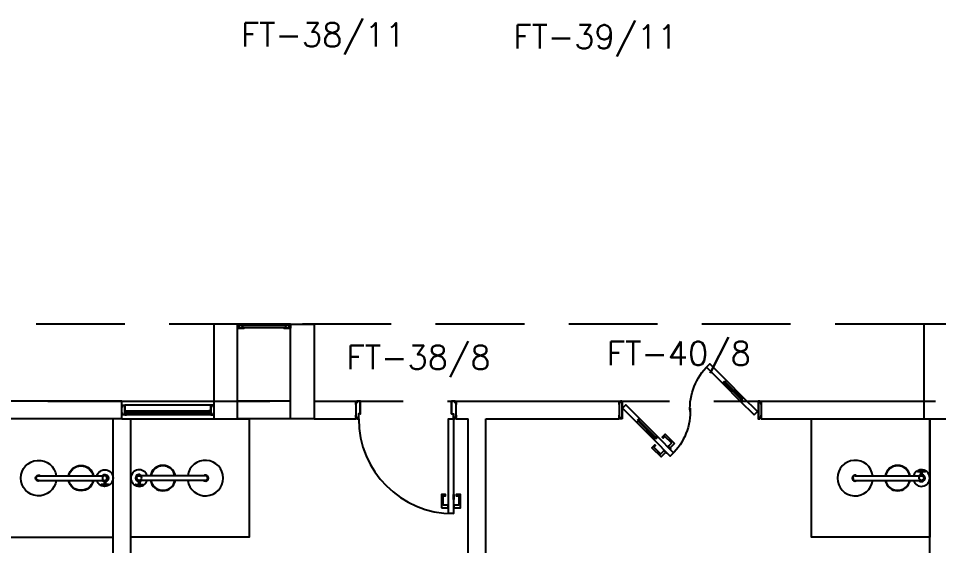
# Model space of a CAD drawing. Header units: millimetres. Extents: x 2128 to 2646, y 1972 to 2207.
# Drawn here: x 2332.96 to 2340.74, y 2107.17 to 2111.62 of the extents above; entities that cross this region are included whole.
import ezdxf

# ---------------------------------------------------------------- set-up
doc = ezdxf.new("R2010")
doc.units = ezdxf.units.MM
doc.linetypes.add('HIDDEN', pattern=[0.375, 0.25, -0.125])
for name, color, linetype in [('A-WC', 2, 'Continuous'), ('AR-ALV', 2, 'Continuous'), ('AR-CHUVEIRO', 1, 'Continuous'), ('AR-ESQ', 1, 'Continuous'), ('AR-ESTC', 3, 'Continuous'), ('AR-LAY-OUT-EQUIPAMENTOS', 1, 'Continuous'), ('AR-PEITORIL', 1, 'Continuous'), ('AR-PORTA', 1, 'Continuous'), ('AR-PROJ', 1, 'HIDDEN'), ('DT-ESQ-BAGUETE-C', 1, 'Continuous'), ('DT-ESQ-BAGUETE-V', 1, 'Continuous'), ('DT-ESQ-CHAPA DOBRADA-V', 1, 'Continuous'), ('DT-ESQ-MARCO-V', 1, 'Continuous'), ('DT-ESQ-PERFIL CADEIRA-C', 2, 'Continuous'), ('DT-ESQ-PERFIL CADEIRA-V', 2, 'Continuous'), ('DT-ESQ-PERFIL U-C', 2, 'Continuous'), ('DT-ESQ-VENEZIANA-C', 1, 'Continuous'), ('DT-ESQ-VENEZIANA-V', 1, 'Continuous'), ('DT-ESQ-VIDRO-C', 2, 'Continuous'), ('DT-TXTMOD', 1, 'Continuous'), ('ENDEREÇO', 2, 'Continuous'), ('maçaneta', 1, 'Continuous'), ('mov', 1, 'Continuous'), ('PM-PERFIL U-C', 2, 'Continuous'), ('PM-VIDRO', 2, 'Continuous'), ('pm1', 2, 'Continuous'), ('pm2', 2, 'Continuous')]:
    doc.layers.add(name, color=color, linetype=linetype)
doc.styles.add('S10', font='simplex.shx', dxfattribs={"height": 0.1})
doc.styles.add('UNB1-100', font='simplex.shx', dxfattribs={"height": 0.2})

# ---------------------------------------------------------------- blocks, each defined once
blk = doc.blocks.new('BOX')
at = {"color": 1}
for p, q in [((-0.057, -0.1399), (-0.057, -0.1999)), ((-0.053, -0.1399), (-0.053, -0.1999)), ((-0.03, -0.1649), (-0.053, -0.1649)), ((-0.03, -0.1749), (-0.053, -0.1749)), ((-0.02, -0.7299), (-0.02, -0.1922)), ((0.02, -0.7299), (0.02, -0.1922))]:
    blk.add_line(p, q, dxfattribs=at)
blk.add_circle((0, -0.1699), 0.02, dxfattribs=at)
for centre, radius, start, end in [((0, -0.1699), 0.0699, 286.63481, 253.36519), ((-0.055, -0.1399), 0.002, 0, 180), ((0, -0.1699), 0.03, 311.81031, 228.18969), ((-0.055, -0.1999), 0.002, 180, 0), ((0, -0.3708), 0.1072, 100.75318, 259.24682), ((0, -0.3708), 0.1032, 100.75318, 259.24682), ((0, -0.3708), 0.1032, 280.75318, 79.24682), ((0, -0.3708), 0.1072, 280.75318, 79.24682), ((0, -0.7299), 0.15, 97.66226, 82.33774), ((0, -0.7299), 0.025, 143.1301, 36.8699), ((0, -0.7299), 0.02, 180, 0)]:
    blk.add_arc(centre, radius, start, end, dxfattribs=at)
blk = doc.blocks.new('chuvemerg-p')
at = {"layer": 'A-WC', "xscale": 4.000000000000012, "yscale": 4.000000000000012, "zscale": 4.000000000000012, "rotation": 315.0000000000003}
blk.add_blockref('BOX', (0, 0), dxfattribs=at)
blk = doc.blocks.new('chuveiro-emerg')
at = {"layer": 'AR-LAY-OUT-EQUIPAMENTOS'}
blk.add_lwpolyline([(0, 0.5), (1, 0.5), (1, -0.5), (0, -0.5)], close=True, dxfattribs=at)
at = {"layer": 'AR-LAY-OUT-EQUIPAMENTOS', "xscale": 0.250000000000002, "yscale": 0.250000000000002, "zscale": 0.250000000000002, "rotation": 135}
blk.add_blockref('chuvemerg-p', (-0.1, 0), dxfattribs=at)
blk = doc.blocks.new('EF01-P')
at = {"layer": 'DT-ESQ-BAGUETE-C', "ltscale": 0.1}
for points in [[(0.0015, 0.035), (0.015, 0.035), (0.015, 0.0335), (0.0015, 0.0335), (0.0015, 0.005), (0.015, 0.005), (0.015, 0.0035), (0.0015, 0.0035, -0.414214), (0, 0.005), (0, 0.0335, -0.414214)], [(0.4485, 0.035), (0.435, 0.035), (0.435, 0.0335), (0.4485, 0.0335), (0.4485, 0.005), (0.435, 0.005), (0.435, 0.0035), (0.4485, 0.0035, 0.414214), (0.45, 0.005), (0.45, 0.0335, 0.414214)]]:
    blk.add_lwpolyline(points, format="xyb", close=True, dxfattribs=at)
at = {"layer": 'DT-ESQ-PERFIL CADEIRA-C', "ltscale": 0.1}
for points in [[(0.01, 0.0015), (0.01, 0.003), (0.0015, 0.003, 1), (0.0015, 0), (0.015, 0, 0.414214), (0.0165, 0.0015), (0.0165, 0.0335), (0.043, 0.0335)], [(0.043, 0.0065), (0.018, 0.0065), (0.018, 0.0165), (0.0165, 0.0165), (0.0165, 0.0065, 0.414214), (0.018, 0.005), (0.043, 0.005), (0.0565, 0.005, 1), (0.0565, 0.008), (0.043, 0.008), (0.043, 0.02), (0.043, 0.032), (0.0565, 0.032, 1), (0.0565, 0.035), (0.043, 0.035), (0.0165, 0.035, 0.414214), (0.015, 0.0335), (0.015, 0.0015), (0.0015, 0.0015)], [(0.0415, 0.02), (0.0415, 0.032, -0.414214), (0.043, 0.0335), (0.0565, 0.0335)], [(0.0415, 0.02), (0.0415, 0.008, 0.414214), (0.043, 0.0065), (0.0565, 0.0065)], [(0.407, 0.0065), (0.432, 0.0065), (0.432, 0.0165), (0.4335, 0.0165), (0.4335, 0.0065, -0.414214), (0.432, 0.005), (0.407, 0.005), (0.3935, 0.005, -1), (0.3935, 0.008), (0.407, 0.008), (0.407, 0.02), (0.407, 0.032), (0.3935, 0.032, -1), (0.3935, 0.035), (0.407, 0.035), (0.4335, 0.035, -0.414214), (0.435, 0.0335), (0.435, 0.0015), (0.4485, 0.0015)], [(0.4085, 0.02), (0.4085, 0.032, 0.414214), (0.407, 0.0335), (0.3935, 0.0335)], [(0.4085, 0.02), (0.4085, 0.008, -0.414214), (0.407, 0.0065), (0.3935, 0.0065)], [(0.44, 0.0015), (0.44, 0.003), (0.4485, 0.003, -1), (0.4485, 0), (0.435, 0, -0.414214), (0.4335, 0.0015), (0.4335, 0.0335), (0.407, 0.0335)]]:
    blk.add_lwpolyline(points, format="xyb", dxfattribs=at)
at = {"layer": 'DT-ESQ-PERFIL CADEIRA-V', "ltscale": 0.1}
blk.add_line((0.015, 0), (0.435, 0), dxfattribs=at)
at = {"layer": 'DT-ESQ-VENEZIANA-C', "ltscale": 0.1}
for p, q in [((0.043, 0.0105), (0.407, 0.0105)), ((0.043, 0.009), (0.407, 0.009))]:
    blk.add_line(p, q, dxfattribs=at)
at = {"layer": 'DT-ESQ-VENEZIANA-V', "ltscale": 0.1}
blk.add_line((0.043, 0.031), (0.407, 0.031), dxfattribs=at)
blk = doc.blocks.new('EF04A-P')
at = {"layer": 'DT-ESQ-BAGUETE-C', "ltscale": 0.1}
for points in [[(0.039, -0.05), (0.0255, -0.05), (0.0255, -0.0485), (0.039, -0.0485), (0.039, -0.0365), (0.0255, -0.0365), (0.0255, -0.035), (0.039, -0.035, -0.414214), (0.0405, -0.0365), (0.0405, -0.0485, -0.414214)], [(0.736, -0.05), (0.7495, -0.05), (0.7495, -0.0485), (0.736, -0.0485), (0.736, -0.0365), (0.7495, -0.0365), (0.7495, -0.035), (0.736, -0.035, 0.414214), (0.7345, -0.0365), (0.7345, -0.0485, 0.414214)]]:
    blk.add_lwpolyline(points, format="xyb", close=True, dxfattribs=at)
at = {"layer": 'DT-ESQ-BAGUETE-V', "ltscale": 0.1}
blk.add_line((0.736, -0.05), (0.039, -0.05), dxfattribs=at)
at = {"layer": 'DT-ESQ-CHAPA DOBRADA-V', "ltscale": 0.1}
blk.add_line((0.735, -0.067), (0.04, -0.067), dxfattribs=at)
at = {"layer": 'DT-ESQ-MARCO-V', "ltscale": 0.1}
for p, q in [((0.0235, -0.035), (0.7515, -0.035)), ((0.0235, -0.115), (0.7515, -0.115))]:
    blk.add_line(p, q, dxfattribs=at)
at = {"layer": 'DT-ESQ-PERFIL U-C', "ltscale": 0.1}
for points in [[(0.025, -0.0655), (0.025, -0.0655, 0.414214), (0.0235, -0.067), (0.0235, -0.1135), (0.0015, -0.1135), (0.0015, -0.1), (0, -0.1), (0, -0.1135, 0.414214), (0.0015, -0.115), (0.0235, -0.115, 0.414214), (0.025, -0.1135), (0.025, -0.067), (0.04, -0.067, 1), (0.04, -0.064), (0.025, -0.064), (0.025, -0.0365, 0.414214), (0.0235, -0.035), (0.0015, -0.035, 0.414214), (0, -0.0365), (0, -0.05), (0.0015, -0.05), (0.0015, -0.0365), (0.0235, -0.0365), (0.0235, -0.064, 0.414214), (0.025, -0.0655), (0.04, -0.0655)], [(0.75, -0.0655), (0.75, -0.0655, -0.414214), (0.7515, -0.067), (0.7515, -0.1135), (0.7735, -0.1135), (0.7735, -0.1), (0.775, -0.1), (0.775, -0.1135, -0.414214), (0.7735, -0.115), (0.7515, -0.115, -0.414214), (0.75, -0.1135), (0.75, -0.067), (0.735, -0.067, -1), (0.735, -0.064), (0.75, -0.064), (0.75, -0.0365, -0.414214), (0.7515, -0.035), (0.7735, -0.035, -0.414214), (0.775, -0.0365), (0.775, -0.05), (0.7735, -0.05), (0.7735, -0.0365), (0.7515, -0.0365), (0.7515, -0.064, -0.414214), (0.75, -0.0655), (0.735, -0.0655)]]:
    blk.add_lwpolyline(points, format="xyb", dxfattribs=at)
at = {"layer": 'DT-ESQ-VIDRO-C', "ltscale": 0.1}
blk.add_lwpolyline([(0.027, -0.062), (0.027, -0.052), (0.748, -0.052), (0.748, -0.062)], close=True, dxfattribs=at)
at = {"layer": 'DT-TXTMOD', "ltscale": 0.1, "style": 'S10', "flags": 3}
blk.add_attdef('EF04A', (0.05, 0), '', height=0.1, dxfattribs=at)
blk = doc.blocks.new('PM7B')
at = {"layer": 'maçaneta'}
for points in [[(0.7317, -0.2081), (0.7706, -0.247), (0.7848, -0.2329), (0.7576, -0.2056, -0.414214), (0.7576, -0.2035), (0.8131, -0.148), (0.8272, -0.1622), (0.8343, -0.1551), (0.8095, -0.1303)], [(0.806, -0.2824), (0.8449, -0.3213), (0.9227, -0.2435), (0.8979, -0.2187), (0.8908, -0.2258), (0.905, -0.2399), (0.8495, -0.2954, -0.414214), (0.8474, -0.2954), (0.8201, -0.2682)], [(0.8449, -0.3213), (0.806, -0.2824), (0.8201, -0.2682), (0.8474, -0.2954, 0.414214), (0.8495, -0.2954), (0.905, -0.2399), (0.8908, -0.2258), (0.8979, -0.2187), (0.9227, -0.2435)]]:
    blk.add_lwpolyline(points, format="xyb", close=True, dxfattribs=at)
for points in [[(0.7918, -0.2258), (0.7636, -0.2541), (0.7671, -0.2576), (0.7954, -0.2293)], [(0.7918, -0.2258), (0.7636, -0.2541), (0.7671, -0.2576), (0.7954, -0.2293)], [(0.8272, -0.2612), (0.7989, -0.2894), (0.7954, -0.2859), (0.8237, -0.2576)], [(0.8272, -0.2612), (0.7989, -0.2894), (0.7954, -0.2859), (0.8237, -0.2576)]]:
    blk.add_lwpolyline(points, close=True, dxfattribs=at)
at = {"layer": 'mov'}
for centre, start, end in [((0.0994, 0.0888), 356.80287, 46.39924), ((1.1006, 0.0612), 176.80287, 226.39924)]:
    blk.add_arc(centre, 0.5014, start, end, dxfattribs=at)
at = {"layer": 'PM-PERFIL U-C'}
for p, q in [((0, 0.12), (0, 0.1385)), ((0.002, 0.12), (0, 0.12)), ((0.0015, 0.14), (0.01, 0.14)), ((0.0105, 0.138), (0.002, 0.138)), ((0.002, 0.138), (0.002, 0.12)), ((0.01, 0.14), (0.01, 0.1485)), ((0.0115, 0.15), (0.0235, 0.15)), ((0.023, 0.148), (0.012, 0.148)), ((0.012, 0.148), (0.012, 0.1395)), ((0.023, 0.148), (0.023, 0.002)), ((0.025, 0.1485), (0.025, 0.0015)), ((1.175, 0.1485), (1.175, 0.0015)), ((1.1885, 0.15), (1.1765, 0.15)), ((1.177, 0.148), (1.188, 0.148)), ((1.177, 0.148), (1.177, 0.002)), ((1.188, 0.148), (1.188, 0.1395)), ((1.1895, 0.138), (1.198, 0.138)), ((1.19, 0.14), (1.19, 0.1485)), ((1.1985, 0.14), (1.19, 0.14)), ((1.198, 0.138), (1.198, 0.12)), ((1.198, 0.12), (1.2, 0.12)), ((1.2, 0.12), (1.2, 0.1385)), ((0, 0.0115), (0, 0.03)), ((0, 0.03), (0.002, 0.03)), ((0.01, 0.01), (0.0015, 0.01)), ((0.002, 0.03), (0.002, 0.012)), ((0.002, 0.012), (0.0105, 0.012)), ((0.01, 0.0015), (0.01, 0.01)), ((0.0235, 0), (0.0115, 0)), ((0.012, 0.0105), (0.012, 0.002)), ((0.012, 0.002), (0.023, 0.002)), ((1.1765, 0), (1.1885, 0)), ((1.188, 0.002), (1.177, 0.002)), ((1.188, 0.0105), (1.188, 0.002)), ((1.198, 0.012), (1.1895, 0.012)), ((1.19, 0.01), (1.1985, 0.01)), ((1.19, 0.0015), (1.19, 0.01)), ((1.198, 0.03), (1.198, 0.012)), ((1.2, 0.03), (1.198, 0.03)), ((1.2, 0.0115), (1.2, 0.03))]:
    blk.add_line(p, q, dxfattribs=at)
for centre, start, end in [((0.0015, 0.1385), 90, 180), ((0.0115, 0.1485), 90, 180), ((0.0105, 0.1395), 270, 0), ((0.0235, 0.1485), 0, 90), ((1.1765, 0.1485), 90, 180), ((1.1895, 0.1395), 180, 270), ((1.1885, 0.1485), 0, 90), ((1.1985, 0.1385), 0, 90), ((0.0015, 0.0115), 180, 270), ((0.0115, 0.0015), 180, 270), ((0.0105, 0.0105), 0, 90), ((0.0235, 0.0015), 269.93864, 0), ((1.1765, 0.0015), 180, 270.06136), ((1.1895, 0.0105), 90, 180), ((1.1885, 0.0015), 270, 0), ((1.1985, 0.0115), 270, 0)]:
    blk.add_arc(centre, 0.0015, start, end, dxfattribs=at)
at = {"layer": 'PM-VIDRO'}
for p, q in [((0.1607, 0.1707), (0.3021, 0.3122)), ((0.3092, 0.3051), (0.1677, 0.1637)), ((0.8908, -0.1551), (1.0323, -0.0137)), ((1.0393, -0.0207), (0.8979, -0.1622))]:
    blk.add_line(p, q, dxfattribs=at)
at = {"layer": 'pm1'}
for p, q in [((0.3021, 0.3122), (0.2915, 0.3228)), ((0.3021, 0.3122), (0.3092, 0.3192)), ((0.3268, 0.3016), (0.3092, 0.3192)), ((0.3162, 0.3122), (0.3092, 0.3051)), ((0.3198, 0.2945), (0.3092, 0.3051)), ((0.3268, 0.3016), (0.3198, 0.2945)), ((0.0296, 0.0609), (0.1501, 0.1813)), ((0.1501, 0.1813), (0.1607, 0.1707)), ((0.1536, 0.1637), (0.1607, 0.1707)), ((0.1713, 0.146), (0.1536, 0.1637)), ((0.1677, 0.1637), (0.1607, 0.1566)), ((0.1677, 0.1637), (0.1783, 0.1531)), ((0.1783, 0.1531), (0.0579, 0.0326)), ((0.1783, 0.1531), (0.1713, 0.146)), ((0.0579, 0.0326), (0.0296, 0.0609)), ((1.0217, -0.0031), (1.0287, 0.004)), ((1.0287, 0.004), (1.0464, -0.0137)), ((1.0323, -0.0137), (1.0393, -0.0066)), ((1.0464, -0.0137), (1.0393, -0.0207)), ((0.8732, -0.1516), (0.8802, -0.1445)), ((0.8732, -0.1516), (0.8908, -0.1692)), ((0.8802, -0.1445), (0.8908, -0.1551)), ((0.8838, -0.1622), (0.8908, -0.1551)), ((0.8979, -0.1622), (0.8908, -0.1692)), ((0.8979, -0.1622), (0.9085, -0.1728))]:
    blk.add_line(p, q, dxfattribs=at)
for points in [[(0.2915, 0.3228), (0.4329, 0.4642), (0.4612, 0.4359), (0.3198, 0.2945)], [(1.0323, -0.0137), (1.0217, -0.0031), (1.1421, 0.1174), (1.1704, 0.0891), (1.0499, -0.0313), (1.0393, -0.0207)], [(0.9085, -0.1728), (0.7671, -0.3142), (0.7388, -0.2859), (0.8732, -0.1516)]]:
    blk.add_lwpolyline(points, dxfattribs=at)
at = {"layer": 'pm2', "color": 1}
for p, q in [((0.1501, 0.1813), (0.2915, 0.3228)), ((0.3198, 0.2945), (0.1783, 0.1531)), ((0.8802, -0.1445), (1.0217, -0.0031)), ((1.0499, -0.0313), (0.9085, -0.1728))]:
    blk.add_line(p, q, dxfattribs=at)
blk = doc.blocks.new('PM3B')
at = {"layer": 'maçaneta'}
for points in [[(0.02, 0.9), (-0.035, 0.9), (-0.035, 0.79), (0, 0.79), (0, 0.8), (-0.02, 0.8), (-0.02, 0.8785, -0.414214), (-0.0185, 0.88), (0.02, 0.88)], [(0.125, 0.9), (0.07, 0.9), (0.07, 0.88), (0.1085, 0.88, -0.414214), (0.11, 0.8785), (0.11, 0.8), (0.09, 0.8), (0.09, 0.79), (0.125, 0.79)]]:
    blk.add_lwpolyline(points, format="xyb", close=True, dxfattribs=at)
for points in [[(0.02, 0.79), (0.02, 0.83), (0.025, 0.83), (0.025, 0.79)], [(0.07, 0.79), (0.07, 0.83), (0.065, 0.83), (0.065, 0.79)]]:
    blk.add_lwpolyline(points, close=True, dxfattribs=at)
at = {"layer": 'mov'}
blk.add_arc((0.025, 0.15), 0.8, 0, 90, dxfattribs=at)
at = {"layer": 'PM-PERFIL U-C'}
for p, q in [((0, 0.12), (0, 0.1385)), ((0.002, 0.12), (0, 0.12)), ((0.0015, 0.14), (0.01, 0.14)), ((0.002, 0.138), (0.002, 0.12)), ((0.0105, 0.138), (0.002, 0.138)), ((0.01, 0.14), (0.01, 0.1485)), ((0.0115, 0.15), (0.0235, 0.15)), ((0.012, 0.148), (0.012, 0.1395)), ((0.023, 0.148), (0.012, 0.148)), ((0.023, 0.1085), (0.023, 0.148)), ((0.038, 0.107), (0.0245, 0.107)), ((0.025, 0.1485), (0.025, 0.109)), ((0.0385, 0.109), (0.025, 0.109)), ((0.038, 0.107), (0.038, 0.002)), ((0.04, 0.1075), (0.04, 0.0015)), ((0.81, 0.1075), (0.81, 0.0015)), ((0.8115, 0.109), (0.825, 0.109)), ((0.812, 0.107), (0.8255, 0.107)), ((0.812, 0.107), (0.812, 0.002)), ((0.825, 0.1485), (0.825, 0.109)), ((0.8385, 0.15), (0.8265, 0.15)), ((0.827, 0.148), (0.838, 0.148)), ((0.827, 0.1085), (0.827, 0.148)), ((0.838, 0.148), (0.838, 0.1395)), ((0.8395, 0.138), (0.848, 0.138)), ((0.84, 0.14), (0.84, 0.1485)), ((0.8485, 0.14), (0.84, 0.14)), ((0.848, 0.138), (0.848, 0.12)), ((0.848, 0.12), (0.85, 0.12)), ((0.85, 0.12), (0.85, 0.1385)), ((0, 0.03), (0.002, 0.03)), ((0, 0.0115), (0, 0.03)), ((0.01, 0.01), (0.0015, 0.01)), ((0.002, 0.03), (0.002, 0.012)), ((0.002, 0.012), (0.0105, 0.012)), ((0.01, 0.0015), (0.01, 0.01)), ((0.0385, 0), (0.0115, 0)), ((0.012, 0.0105), (0.012, 0.002)), ((0.012, 0.002), (0.038, 0.002)), ((0.8115, 0), (0.8385, 0)), ((0.838, 0.002), (0.812, 0.002)), ((0.838, 0.0105), (0.838, 0.002)), ((0.848, 0.012), (0.8395, 0.012)), ((0.84, 0.0015), (0.84, 0.01)), ((0.84, 0.01), (0.8485, 0.01)), ((0.85, 0.03), (0.848, 0.03)), ((0.848, 0.03), (0.848, 0.012)), ((0.85, 0.0115), (0.85, 0.03))]:
    blk.add_line(p, q, dxfattribs=at)
for centre, start, end in [((0.0015, 0.1385), 90, 180), ((0.0115, 0.1485), 90, 180), ((0.0105, 0.1395), 270, 0), ((0.0245, 0.1085), 180, 270), ((0.0235, 0.1485), 360, 90), ((0.0385, 0.1075), 0, 90), ((0.8115, 0.1075), 90, 180), ((0.8265, 0.1485), 90, 180), ((0.8255, 0.1085), 270, 0), ((0.8395, 0.1395), 180, 270), ((0.8385, 0.1485), 0, 90), ((0.8485, 0.1385), 0, 90), ((0.0015, 0.0115), 180, 270), ((0.0115, 0.0015), 180, 270), ((0.0105, 0.0105), 0, 90), ((0.0385, 0.0015), 269.93864, 0), ((0.8115, 0.0015), 180, 270.06136), ((0.8395, 0.0105), 90, 180), ((0.8385, 0.0015), 270, 0), ((0.8485, 0.0115), 270, 0)]:
    blk.add_arc(centre, 0.0015, start, end, dxfattribs=at)
at = {"layer": 'pm1'}
blk.add_lwpolyline([(0.065, 0.95), (0.065, 0.15), (0.025, 0.15), (0.025, 0.95)], close=True, dxfattribs=at)

msp = doc.modelspace()

# ---------------------------------------------------------------- linework, layer by layer
at = {"layer": 'AR-ALV'}
for p, q in [((2333.8365, 2108.3901), (2332.6365, 2108.3901)), ((2333.8365, 2108.2401), (2333.8365, 2108.3901)), ((2335.2615, 2108.3901), (2334.8115, 2108.3901)), ((2335.4615, 2108.3901), (2335.8115, 2108.3901)), ((2335.8115, 2108.3901), (2335.8115, 2108.2401)), ((2336.6615, 2108.3901), (2338.0365, 2108.3901)), ((2336.6615, 2108.2401), (2336.6615, 2108.3901)), ((2338.0365, 2108.3901), (2338.0365, 2108.2401)), ((2339.2365, 2108.3901), (2340.6115, 2108.3901)), ((2339.2365, 2108.3901), (2339.2365, 2108.2401)), ((2333.8365, 2108.2401), (2332.6365, 2108.2401)), ((2333.7615, 2099.9151), (2333.7615, 2108.2401)), ((2333.9115, 2104.7151), (2333.9115, 2108.2401)), ((2335.2615, 2108.2401), (2334.8115, 2108.2401)), ((2335.4615, 2108.2401), (2335.8115, 2108.2401)), ((2336.6615, 2108.2401), (2336.7615, 2108.2401)), ((2336.7615, 2104.7151), (2336.7615, 2108.2401)), ((2336.9115, 2099.9151), (2336.9115, 2108.2401)), ((2336.9115, 2108.2401), (2338.0365, 2108.2401)), ((2339.2365, 2108.2401), (2340.6615, 2108.2401)), ((2340.6615, 2099.9151), (2340.6615, 2108.2401))]:
    msp.add_line(p, q, dxfattribs=at)
at = {"layer": 'AR-ESTC'}
for p, q in [((2334.8115, 2109.0401), (2334.6115, 2109.0401)), ((2334.6115, 2109.0401), (2334.6115, 2108.2401)), ((2334.8115, 2108.2401), (2334.8115, 2109.0401)), ((2335.2615, 2109.0401), (2335.4615, 2109.0401)), ((2335.2615, 2108.2401), (2335.2615, 2109.0401)), ((2335.4615, 2109.0401), (2335.4615, 2108.2401)), ((2340.8115, 2109.0401), (2340.6115, 2109.0401)), ((2340.6115, 2109.0401), (2340.6115, 2108.2401)), ((2334.6115, 2108.2401), (2334.8115, 2108.2401)), ((2335.4615, 2108.2401), (2335.2615, 2108.2401)), ((2340.6115, 2108.2401), (2340.8115, 2108.2401))]:
    msp.add_line(p, q, dxfattribs=at)
at = {"layer": 'AR-PEITORIL'}
for p, q in [((2333.8365, 2108.3901), (2334.6115, 2108.3901)), ((2333.8365, 2108.2401), (2334.6115, 2108.2401))]:
    msp.add_line(p, q, dxfattribs=at)
at = {"layer": 'AR-PROJ', "ltscale": 3}
for p, q in [((2358.6115, 2109.0401), (2299.4615, 2109.0401)), ((2299.4615, 2108.3901), (2358.6115, 2108.3901))]:
    msp.add_line(p, q, dxfattribs=at)

# ---------------------------------------------------------------- block references
at = {"layer": 'AR-CHUVEIRO', "xscale": -1}
msp.add_blockref('chuveiro-emerg', (2333.7615, 2107.7401), dxfattribs=at)
at = {"layer": 'AR-CHUVEIRO'}
msp.add_blockref('chuveiro-emerg', (2333.9115, 2107.7401), dxfattribs=at)
at = {"layer": 'AR-CHUVEIRO', "rotation": 180}
msp.add_blockref('chuveiro-emerg', (2340.6615, 2107.7401), dxfattribs=at)
at = {"layer": 'AR-ESQ', "rotation": 180}
for name, p in [('EF01-P', (2335.2615, 2109.0401)), ('EF04A-P', (2334.6115, 2108.2401))]:
    msp.add_blockref(name, p, dxfattribs=at)
at = {"layer": 'AR-PORTA', "xscale": -1}
msp.add_blockref('PM7B', (2339.2365, 2108.2401), dxfattribs=at)
at = {"layer": 'AR-PORTA', "rotation": 180}
msp.add_blockref('PM3B', (2336.6615, 2108.3901), dxfattribs=at)

# ---------------------------------------------------------------- texts
at = {"layer": 'ENDEREÇO', "style": 'UNB1-100'}
for s, p in [('FT-38/11', (2334.8424, 2111.3828)), ('FT-39/11', (2337.1439, 2111.3658)), ('FT-38/8', (2335.7343, 2108.6586)), ('FT-40/8', (2337.9335, 2108.6926))]:
    msp.add_text(s, height=0.2, dxfattribs=at).set_placement(p)

doc.saveas('drawing.dxf')
